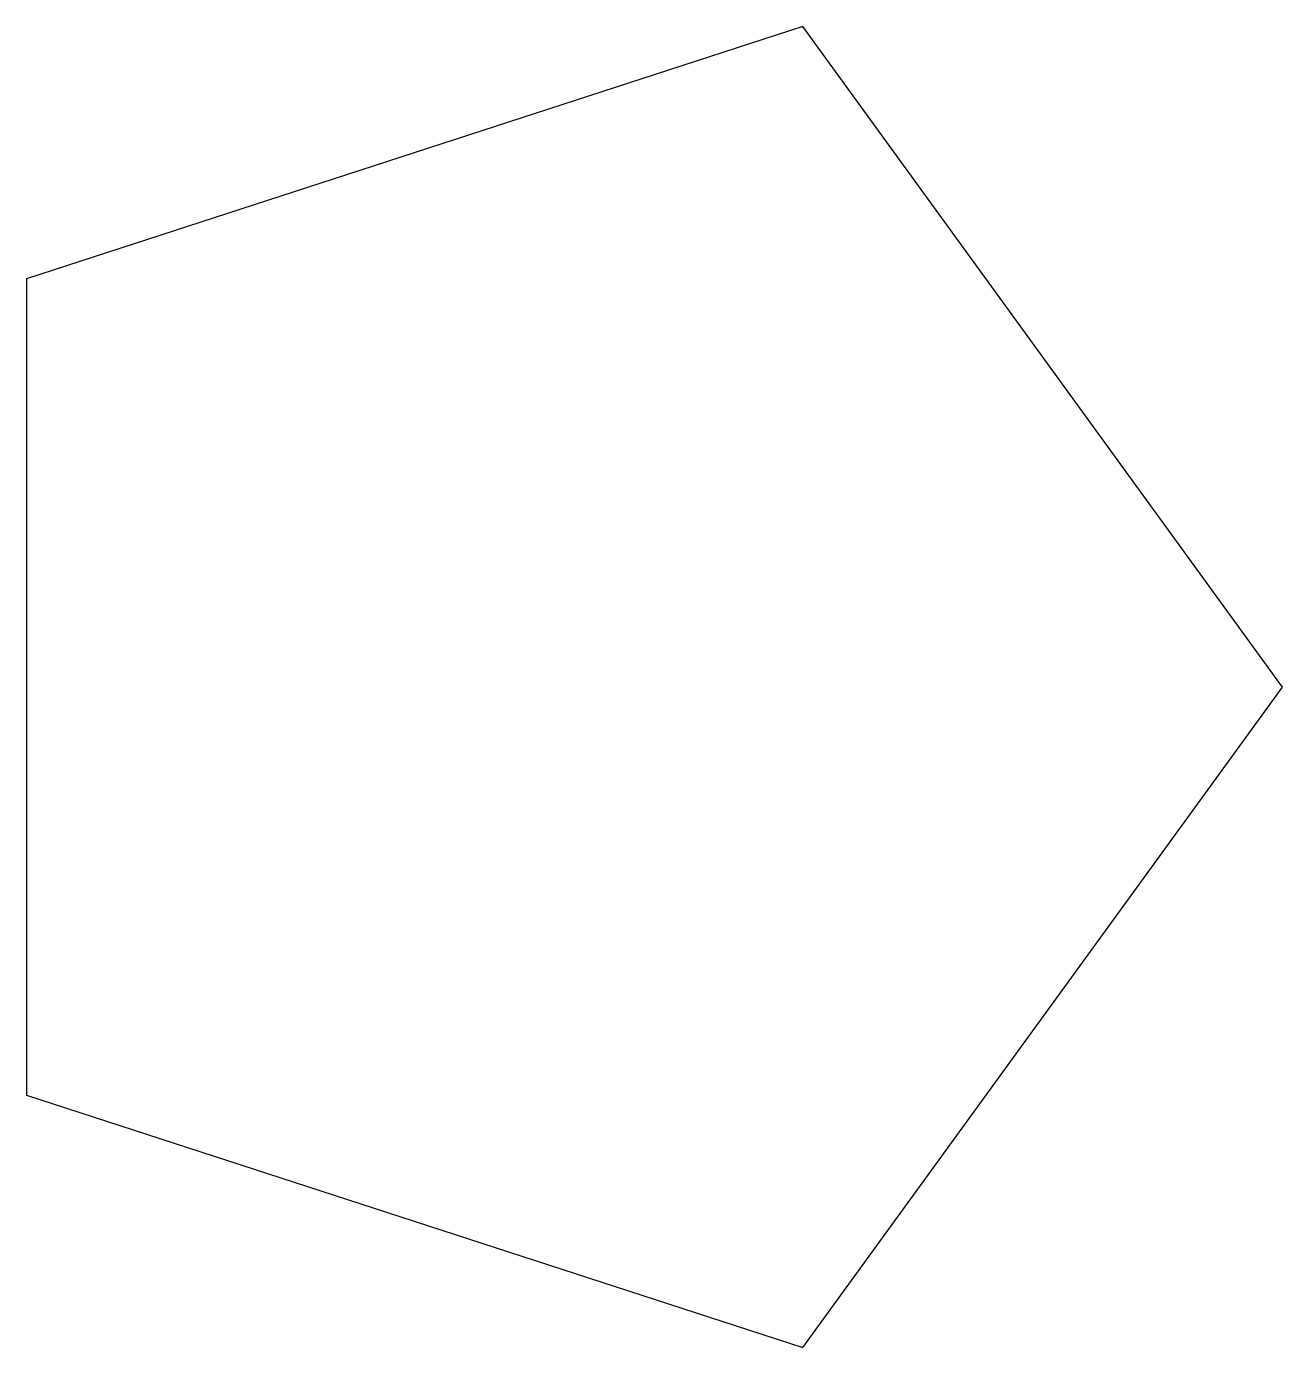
# Model space of a CAD drawing. Header units: millimetres. Extents: x -26.8 to 33.2, y -31.6 to 31.6.
import ezdxf

# ---------------------------------------------------------------- set-up
doc = ezdxf.new("R2010")
doc.units = ezdxf.units.MM

msp = doc.modelspace()

# ---------------------------------------------------------------- linework, layer by layer
msp.add_lwpolyline([(33.175, 0), (10.252, 31.552), (-26.839, 19.5), (-26.839, -19.5), (10.252, -31.552)], close=True)

doc.saveas('drawing.dxf')
